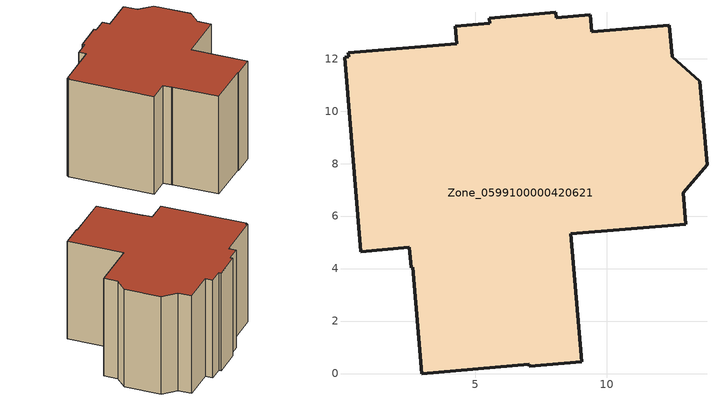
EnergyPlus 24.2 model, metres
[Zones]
Zone_0599100000420621
 floor ground (C_G): 5.55,13.34 5.54,13.54 8.06,13.76 8.08,13.56 9.37,13.67 9.44,13.02 12.4,13.27 12.5,12.08 13.56,11.14 13.83,7.96 12.93,6.89 13.03,5.7 8.64,5.33 9.05,0.45 7.06,0.28 7.05,0.35 2.96,0 2.62,4.04 2.55,4.04 2.49,4.81 0.64,4.65 0.01,12.05 0.18,12.06 0.16,12.22 4.3,12.57 4.24,13.23 z0
 wall outside (C_F): 12.4,13.27 9.44,13.02 9.37,13.67 8.08,13.56 8.06,13.76 5.54,13.54 5.55,13.34 4.24,13.23 4.3,12.57 0.16,12.22 0.18,12.06 0.01,12.05 0.64,4.65 2.49,4.81 2.55,4.04 2.62,4.04 2.96,0 7.05,0.35 7.06,0.28 9.05,0.45 8.64,5.33 13.03,5.7 12.93,6.89 13.83,7.96 13.56,11.14 12.5,12.08 12.4,13.27 z0:9.06
 roof outside (C_R): 0.01,12.05 0.64,4.65 2.49,4.81 2.55,4.04 2.62,4.04 2.96,0 7.05,0.35 7.06,0.28 9.05,0.45 8.64,5.33 13.03,5.7 12.93,6.89 13.83,7.96 13.56,11.14 12.5,12.08 12.4,13.27 9.44,13.02 9.37,13.67 8.08,13.56 8.06,13.76 5.54,13.54 5.55,13.34 4.24,13.23 4.3,12.57 0.16,12.22 0.18,12.06 z9.06
[BUILDING]
Pand.0599100000420621: North Axis=0; Terrain=City; Loads Convergence Tolerance Value=0.04; Temperature Convergence Tolerance Value=0.4; Solar Distribution=FullExterior; Maximum Number of Warmup Days=25; Minimum Number of Warmup Days=1
[Site:Location]
Rotterdam.The.Hague.AP_ZH_NLD Design_Conditions: Latitude=51.96; Longitude=4.45; Time Zone=1; Elevation=-4.5
[SITE:GROUNDTEMPERATURE:BUILDINGSURFACE]
18, 18, 18, 18, 18, 18, 18, 18, 18, 18, 18, 18
[MATERIAL] Thermal Absorptance=0.9; Solar Absorptance=0.7; Visible Absorptance=0.7
Name | Roughness | Thickness | Conductivity | Density | Specific Heat
G.D.1992-2005 | MediumSmooth | 0.15 | 0.06 | 540 | 1210
F.D.1992-2005 | Rough | 0.3 | 0.12 | 1920 | 840
R.D.1992-2005 | MediumRough | 0.2 | 0.08 | 1500 | 1000
[CONSTRUCTION]
C_G: G.D.1992-2005
C_F: F.D.1992-2005
C_R: R.D.1992-2005
[ZONE]
Zone_0599100000420621: Type=1; Multiplier=1; Ceiling Height=Autocalculate; Volume=Autocalculate; Floor Area=autocalculate; Part of Total Floor Area=Yes
[ZONEINFILTRATION:DESIGNFLOWRATE]
Infil_Zone_0599100000420621: Zone or ZoneList or Space or SpaceList=Zone_0599100000420621; Schedule=AlwaysOn; Design Flow Rate Calculation Method=Flow/Area; Flow Rate per Floor Area=0.0021; Constant Term Coefficient=1; Temperature Term Coefficient=0; Velocity Term Coefficient=0; Velocity Squared Term Coefficient=0
[HVACTEMPLATE:ZONE:IDEALLOADSAIRSYSTEM]
Zone_0599100000420621: Maximum Heating Supply Air Temperature=50; Minimum Cooling Supply Air Temperature=13; Maximum Heating Supply Air Humidity Ratio=0.0156; Minimum Cooling Supply Air Humidity Ratio=0.0077; Heating Limit=NoLimit; Cooling Limit=NoLimit; Dehumidification Control Type=ConstantSensibleHeatRatio; Cooling Sensible Heat Ratio=0.7; Dehumidification Setpoint=60; Humidification Control Type=None; Humidification Setpoint=30; Outdoor Air Method=None; Outdoor Air Flow Rate per Person=0.00944; Outdoor Air Flow Rate per Zone Floor Area=0; Outdoor Air Flow Rate per Zone=0; Demand Controlled Ventilation Type=None; Outdoor Air Economizer Type=NoEconomizer; Heat Recovery Type=None; Sensible Heat Recovery Effectiveness=0.7; Latent Heat Recovery Effectiveness=0.65
[ZONECONTROL:THERMOSTAT]
ThermostatControl_Zone_0599100000420621: Zone or ZoneList=Zone_0599100000420621; Control Type Schedule=DualSetpointControlType; Control 1=Thermostat_Zone_0599100000420621; Temperature Difference Between Cutout And Setpoint=0
[THERMOSTATSETPOINT:DUALSETPOINT]
Thermostat_Zone_0599100000420621: Heating Setpoint Temperature Schedule=HeatingSetpoint_Zone_0599100000420621; Cooling Setpoint Temperature Schedule=CoolingSetpoint_Zone_0599100000420621
[SCHEDULE:COMPACT]
HeatingSetpoint_Zone_0599100000420621: Through: 12/31, For: AllDays, Until: 24:00, 21
CoolingSetpoint_Zone_0599100000420621: Through: 12/31, For: AllDays, Until: 24:00, 24
DualSetpointControlType: Through: 12/31, For: AllDays, Until: 24:00, 4
AlwaysOn: Through: 12/31, For: AllDays, Until: 24:00, 1
